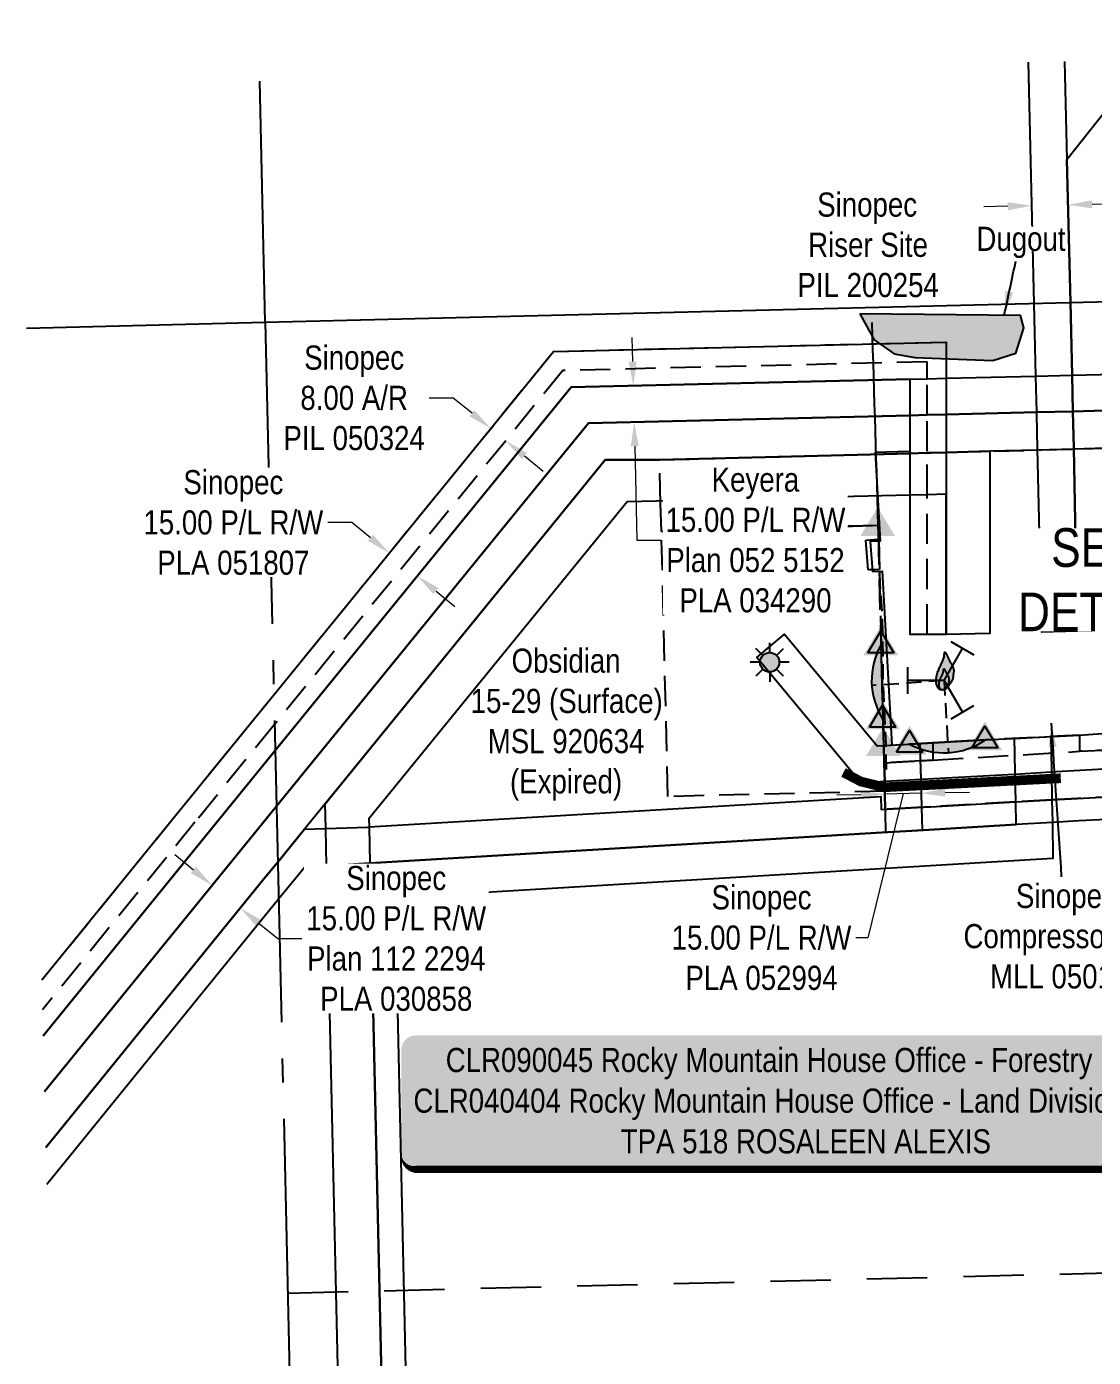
# Model space of a CAD drawing. Extents: x 614752 to 617249, y 5891729 to 5893560.
# Drawn here: x 614752 to 615194, y 5893009 to 5893560 of the extents above; entities that cross this region are included whole.
import ezdxf

# ---------------------------------------------------------------- set-up
doc = ezdxf.new("R2010")
doc.units = 0
doc.header["$LTSCALE"] = 5
doc.header["$PDSIZE"] = 5
for name, pattern in [('foc-ACCESSROAD', [3.75, 2.5, -1.25]), ('foc-LSD', [8, 5, -3]), ('foc-QUARTERLINE', [33, 25, -3, 2, -3]), ('foc-TIELINE', [1.875, 1.25, -0.625]), ('UG_PIPE', [1.875, 1.25, -0.625])]:
    doc.linetypes.add(name, pattern=pattern)
doc.layers.get('Defpoints').update_dxf_attribs({"color": 9})
for name, color, linetype in [('AS-FENCE', 48, 'foc-FENCE'), ('AS-PIPE-UG', 44, 'UG_PIPE'), ('AS-ROADS', 254, 'Continuous'), ('AS-SYMBOL', 7, 'Continuous'), ('C-RW', 13, 'Continuous'), ('C-WS', 13, 'foc-ACCESSROAD'), ('DETAIL-T', 7, 'Continuous'), ('F-AR', 190, 'foc-ACCESSROAD'), ('F-RW', 190, 'Continuous'), ('F-WS', 190, 'foc-ACCESSROAD'), ('F-WS-S', 190, 'Continuous'), ('L-MON', 1, 'Continuous'), ('L-SEC', 7, 'Continuous'), ('L-SECLBL', 7, 'Continuous'), ('L-SECQ', 8, 'foc-QUARTERLINE'), ('L-SECTION-LSD', 7, 'foc-LSD'), ('P-WORKAREA', 113, 'Continuous'), ('P-WORKAREA-H', 111, 'Continuous'), ('T-TIE', 201, 'foc-TIELINE'), ('T-WATER', 160, 'Continuous'), ('T-WATER-H', 133, 'Continuous'), ('T-WATER-T', 170, 'Continuous')]:
    doc.layers.add(name, color=color, linetype=linetype)
for name, color, linetype, lineweight in [('C-RW-T', 13, 'Continuous', 9), ('C-WS-T', 13, 'Continuous', 9), ('F-RW-T', 190, 'Continuous', 9), ('F-WS-T', 190, 'Continuous', 9)]:
    doc.layers.add(name, color=color, linetype=linetype, lineweight=lineweight)
doc.styles.add('80', font='ARIALN.TTF', dxfattribs={"height": 10})
doc.styles.add('80CG', font='ARIALN.TTF', dxfattribs={"height": 10})
doc.styles.add('80L', font='ARIALN.TTF', dxfattribs={"height": 10})
doc.styles.add('foc-LtypeFont', font='ARIALN.TTF', dxfattribs={"height": 7.35})
doc.linetypes.add('foc-FENCE', pattern='A,10,-1,["X",foc-LtypeFont,S=0.2,R=0,X=-0.625,Y=-0.75],-1.24', length=12.24)
doc.dimstyles.new('Compass 5 000', dxfattribs={"dimscale": 5, "dimtxt": 9, "dimasz": 2, "dimexe": 0.2, "dimexo": 0.0625, "dimgap": 0.5, "dimtad": 0, "dimtih": 1, "dimtoh": 1, "dimzin": 0, "dimdsep": 46, "dimtxsty": '80CG', "dimcen": 0.1, "dimse1": 1, "dimse2": 1, "dimclrd": 256, "dimclrt": 256, "dimaunit": 1, "dimadec": 4, "dimazin": 0, "dimtfac": 0.06, "dimtofl": 0, "dimtmove": 0, "dimatfit": 1, "dimfxl": 0.2, "dimtolj": 1, "dimtzin": 0, "dimlwd": -1, "dimarcsym": 0})

# ---------------------------------------------------------------- blocks, each defined once
blk = doc.blocks.new('*U375')
h = blk.add_hatch(color=255)
edge = h.paths.add_edge_path()
edge.add_line((-161.5, -28.5), (161.5, -28.5))
edge.add_arc((161.5, -22.5), 6, 270, 360)
edge.add_line((167.5, -22.5), (167.5, 21))
edge.add_arc((161.5, 21), 6, 0, 90)
edge.add_line((161.5, 27), (-161.5, 27))
edge.add_arc((-161.5, 21), 6, 90, 180)
edge.add_line((-167.5, 21), (-167.5, -22.5))
edge.add_arc((-161.5, -22.5), 6, 180, 270)
at = {"color": 44, "flags": 128}
blk.add_lwpolyline([(-161.5, -28.5, 3, 3, 0), (161.5, -28.5, 3, 3, 0.414214), (167.5, -22.5, 3, 3, 0), (167.5, 21, 3, 0, 0.414214), (161.5, 27, 0, 0, 0), (-161.5, 27, 0, 0, 0.414214), (-167.5, 21, 0, 0, 0), (-167.5, -22.5, 0, 3, 0.414214)], format="xyseb", close=True, dxfattribs=at)
at = {"color": 44, "style": '80'}
blk.add_attdef('ENTER_TEXT_001', (-35.99, -5), '', height=10, dxfattribs=at)
blk = doc.blocks.new('*D386')
at = {"layer": 'C-WS-T', "transparency": 16777216}
for p, q in [((614929.07, 5893405.97), (614919.07, 5893405.97)), ((614936.82, 5893399.65), (614929.07, 5893405.97)), ((614958.53, 5893381.97), (614966.28, 5893375.65))]:
    blk.add_line(p, q, dxfattribs=at)
for points in [[(614937.87, 5893400.94), (614935.77, 5893398.36), (614944.57, 5893393.34)], [(614959.58, 5893383.26), (614957.48, 5893380.67), (614950.78, 5893388.28)]]:
    blk.add_solid(points, dxfattribs=at)
at = {"layer": 'Defpoints', "color": 0, "transparency": 16777216}
for p in [(614944.57, 5893393.34), (614942.7, 5893391.03), (614948.9, 5893385.98)]:
    blk.add_point(p, dxfattribs=at)
at = {"layer": 'C-WS-T', "transparency": 16777216, "insert": (614887.98, 5893405.97), "char_height": 10, "attachment_point": 5, "style": '80CG'}
blk.add_mtext('\\A1;Sinopec\\P8.00 A/R\\PPIL 050324', dxfattribs=at)
blk = doc.blocks.new('*D388')
at = {"layer": 'C-RW-T', "transparency": 16777216}
for p, q in [((614821.4, 5893210.44), (614813.64, 5893216.75)), ((614848.57, 5893188.36), (614856.33, 5893182.06)), ((614856.33, 5893182.06), (614866.33, 5893182.06))]:
    blk.add_line(p, q, dxfattribs=at)
for points in [[(614822.45, 5893211.73), (614820.35, 5893209.15), (614829.16, 5893204.13)], [(614849.62, 5893189.66), (614847.52, 5893187.07), (614840.81, 5893194.67)]]:
    blk.add_solid(points, dxfattribs=at)
at = {"layer": 'Defpoints', "color": 0, "transparency": 16777216}
for p in [(614840.81, 5893194.67), (614779.94, 5893143.56), (614791.58, 5893134.09)]:
    blk.add_point(p, dxfattribs=at)
at = {"layer": 'C-RW-T', "transparency": 16777216, "insert": (614905.42, 5893182.06), "char_height": 10, "attachment_point": 5, "style": '80CG', "bg_fill": 3, "box_fill_scale": 1.1, "bg_fill_color": 256, "bg_fill_true_color": 13158600, "bg_fill_transparency": 0}
blk.add_mtext('\\A1;Sinopec\\P15.00 P/L R/W\\PPlan 112 2294\\PPLA 030858', dxfattribs=at)
blk = doc.blocks.new('*D389')
at = {"layer": 'Defpoints', "color": 0, "transparency": 16777216}
for p in [(615003.63, 5893411.04), (615004.97, 5893411.07), (615005.33, 5893396.08)]:
    blk.add_point(p, dxfattribs=at)
at = {"layer": 'F-RW-T', "transparency": 16777216}
for p, q in [((615003.39, 5893421.03), (615003.15, 5893431.03)), ((615004.23, 5893386.05), (615005.16, 5893347.1)), ((615005.16, 5893347.1), (615015.16, 5893347.1))]:
    blk.add_line(p, q, dxfattribs=at)
for points in [[(615005.05, 5893421.07), (615001.72, 5893420.99), (615003.63, 5893411.04)], [(615005.89, 5893386.09), (615002.56, 5893386.01), (615003.99, 5893396.05)]]:
    blk.add_solid(points, dxfattribs=at)
at = {"layer": 'F-RW-T', "transparency": 16777216, "insert": (615054.24, 5893347.1), "char_height": 10, "attachment_point": 5, "style": '80CG', "bg_fill": 3, "box_fill_scale": 1.1, "bg_fill_color": 256, "bg_fill_true_color": 13158600, "bg_fill_transparency": 0}
blk.add_mtext('\\A1;Keyera\\P15.00 P/L R/W\\PPlan 052 5152\\PPLA 034290', dxfattribs=at)
blk = doc.blocks.new('*D394')
at = {"layer": 'C-RW-T', "transparency": 16777216}
for p, q in [((614887.03, 5893354.36), (614877.03, 5893354.36)), ((614894.78, 5893348.05), (614887.03, 5893354.36)), ((614921.92, 5893325.94), (614929.68, 5893319.62))]:
    blk.add_line(p, q, dxfattribs=at)
for points in [[(614895.83, 5893349.34), (614893.73, 5893346.76), (614902.53, 5893341.73)], [(614922.98, 5893327.23), (614920.87, 5893324.65), (614914.17, 5893332.25)]]:
    blk.add_solid(points, dxfattribs=at)
at = {"layer": 'Defpoints', "color": 0, "transparency": 16777216}
for p in [(614911.21, 5893352.38), (614922.84, 5893342.9), (614902.53, 5893341.73)]:
    blk.add_point(p, dxfattribs=at)
at = {"layer": 'C-RW-T', "transparency": 16777216, "insert": (614837.94, 5893354.36), "char_height": 10, "attachment_point": 5, "style": '80CG', "bg_fill": 3, "box_fill_scale": 1.1, "bg_fill_color": 256, "bg_fill_true_color": 13158600, "bg_fill_transparency": 0}
blk.add_mtext('\\A1;Sinopec\\P15.00 P/L R/W\\PPLA 051807', dxfattribs=at)
blk = doc.blocks.new('*D395')
at = {"layer": 'C-RW-T', "transparency": 16777216}
for p, q in [((615132.87, 5893242.5), (615142.87, 5893242.74)), ((615097.88, 5893241.65), (615087.89, 5893241.41)), ((615115.38, 5893242.08), (615100.85, 5893182.4)), ((615122.88, 5893242.26), (615107.88, 5893241.89)), ((615100.85, 5893182.4), (615095.85, 5893182.4))]:
    blk.add_line(p, q, dxfattribs=at)
for points in [[(615097.84, 5893243.32), (615097.93, 5893239.98), (615107.88, 5893241.89)], [(615132.83, 5893244.17), (615132.91, 5893240.84), (615122.88, 5893242.26)]]:
    blk.add_solid(points, dxfattribs=at)
at = {"layer": 'Defpoints', "color": 0, "transparency": 16777216}
for p in [(615107.84, 5893243.44), (615122.84, 5893243.81), (615107.88, 5893241.89)]:
    blk.add_point(p, dxfattribs=at)
at = {"layer": 'C-RW-T', "transparency": 16777216, "insert": (615056.76, 5893182.4), "char_height": 10, "attachment_point": 5, "style": '80CG'}
blk.add_mtext('\\A1;Sinopec\\P15.00 P/L R/W\\PPLA 052994', dxfattribs=at)
blk = doc.blocks.new('GAS')
h = blk.add_hatch(color=255)
h.dxf.hatch_style = 1
edge = h.paths.add_edge_path()
edge.add_arc((0, 0), 0.9, 0, 360)
for p, q in [((-0.57, 0.57), (-1.14, 1.14)), ((0, 0.81), (0, 1.62)), ((0.57, 0.57), (1.14, 1.14)), ((-0.81, 0), (-1.62, 0)), ((1.62, 0), (0.81, 0)), ((-0.57, -0.57), (-1.14, -1.14)), ((0, -0.81), (0, -1.62)), ((1.14, -1.14), (0.57, -0.57))]:
    blk.add_line(p, q)
blk.add_circle((0, 0), 0.8)
blk = doc.blocks.new('STRIA')
blk.add_hatch(color=255).paths.add_polyline_path([(-0.04, 1.52), (-1.47, -0.87), (1.39, -0.87)])
blk = doc.blocks.new('STRIAA')
blk.add_blockref('STRIA', (0, 0))
blk = doc.blocks.new('STRIB')
at = {"color": 1}
blk.add_solid([(-1.12, -0.67), (-0.04, 1.13), (1.04, -0.67)], dxfattribs=at)
blk = doc.blocks.new('STRIBB')
blk.add_blockref('STRIB', (0, 0))
blk = doc.blocks.new('STRICC')
for name in ['STRIAA', 'STRIBB']:
    blk.add_blockref(name, (0, 0))
blk = doc.blocks.new('fdspike')
blk.add_blockref('STRICC', (0, 0))
blk = doc.blocks.new('TRIA')
blk.add_hatch(color=255).paths.add_polyline_path([(-0.04, 1.52), (-1.47, -0.87), (1.39, -0.87)])
blk = doc.blocks.new('TRIAA')
blk.add_blockref('TRIA', (0, 0))
blk = doc.blocks.new('TRIB')
at = {"color": 1}
blk.add_lwpolyline([(-1.12, -0.67), (-0.04, 1.13), (1.04, -0.67)], close=True, dxfattribs=at)
blk = doc.blocks.new('TRIBB')
blk.add_blockref('TRIB', (0, 0))
blk = doc.blocks.new('TRICC')
for name in ['TRIAA', 'TRIBB']:
    blk.add_blockref(name, (0, 0))
blk = doc.blocks.new('plspike')
blk.add_blockref('TRICC', (0, 0))
blk = doc.blocks.new('*U428')
at = {"color": 72}
blk.add_line((-0.95, -0.55), (0.95, 0.55), dxfattribs=at)
at = {"layer": 'AS-SYMBOL', "color": 72, "flags": 128}
blk.add_lwpolyline([(-1.53, 2.63), (0, 0)], dxfattribs=at)
blk = doc.blocks.new('*U429')
at = {"color": 72}
blk.add_line((0, 1.1), (0, -1.1), dxfattribs=at)
at = {"layer": 'AS-SYMBOL', "color": 72, "flags": 128}
blk.add_lwpolyline([(3.02, 0), (0, 0)], dxfattribs=at)
blk = doc.blocks.new('*U430')
at = {"color": 72}
blk.add_line((0.95, -0.55), (-0.95, 0.55), dxfattribs=at)
at = {"layer": 'AS-SYMBOL', "color": 72, "flags": 128}
blk.add_lwpolyline([(-1.54, -2.65), (0, 0)], dxfattribs=at)
blk = doc.blocks.new('*D415')
at = {"layer": 'C-RW-T', "transparency": 16777216}
for p, q in [((615158.79, 5893485.38), (615148.79, 5893485.14)), ((615193.73, 5893486.21), (615203.72, 5893486.44))]:
    blk.add_line(p, q, dxfattribs=at)
for points in [[(615158.75, 5893487.04), (615158.83, 5893483.71), (615168.79, 5893485.62)], [(615193.69, 5893487.87), (615193.77, 5893484.54), (615183.73, 5893485.97)]]:
    blk.add_solid(points, dxfattribs=at)
at = {"layer": 'Defpoints', "color": 0, "transparency": 16777216}
for p in [(615167.58, 5893536.67), (615182.52, 5893537.02), (615168.79, 5893485.62)]:
    blk.add_point(p, dxfattribs=at)
at = {"layer": 'C-RW-T', "transparency": 16777216, "insert": (615242.81, 5893486.44), "char_height": 10, "attachment_point": 5, "style": '80CG', "bg_fill": 3, "box_fill_scale": 1.1, "bg_fill_color": 256, "bg_fill_true_color": 13158600, "bg_fill_transparency": 0}
blk.add_mtext('\\A1;Sinopec\\P15.00 P/L R/W\\PPlan 072 2759\\PPLA 053245', dxfattribs=at)
blk = doc.blocks.new('FLARE')
h = blk.add_hatch(color=255)
h.dxf.hatch_style = 1
h.paths.add_polyline_path([(0.16, 2.41, 0.114147), (0.13, 2.43), (0.11, 2.44, 0.261551), (0.01, 2.42), (0, 2.41, 0.131268), (-0.03, 2.37), (-0.04, 2.35, 0.041497), (-0.05, 2.33), (-0.05, 2.29, 0.015174), (-0.05, 2.29), (-0.06, 2.24, 0.004376), (-0.06, 2.24), (-0.07, 2.18), (-0.08, 2.11), (-0.09, 2.05), (-0.1, 1.98), (-0.12, 1.91), (-0.14, 1.83), (-0.17, 1.76), (-0.19, 1.68), (-0.22, 1.61), (-0.26, 1.53), (-0.29, 1.46), (-0.32, 1.39), (-0.36, 1.32), (-0.39, 1.25, 0.000505), (-0.39, 1.25), (-0.43, 1.18, 0.002398), (-0.43, 1.18), (-0.46, 1.1, 0.004177), (-0.46, 1.1), (-0.5, 1.03, 0.005735), (-0.5, 1.03), (-0.53, 0.95, 0.006994), (-0.53, 0.95), (-0.56, 0.87, 0.00791), (-0.57, 0.87), (-0.6, 0.78, 0.008323), (-0.6, 0.78), (-0.63, 0.69, 0.008095), (-0.63, 0.68), (-0.66, 0.59, 0.008067), (-0.66, 0.59), (-0.68, 0.49, 0.008387), (-0.68, 0.49), (-0.7, 0.39, 0.009056), (-0.71, 0.38), (-0.72, 0.28, 0.010123), (-0.72, 0.28), (-0.74, 0.18, 0.011689), (-0.74, 0.18), (-0.75, 0.08, 0.013925), (-0.75, 0.08), (-0.75, -0.02, 0.016488), (-0.75, -0.02), (-0.75, -0.11, 0.017255), (-0.75, -0.12), (-0.74, -0.2, 0.01735), (-0.74, -0.2), (-0.73, -0.28, 0.017311), (-0.73, -0.29), (-0.71, -0.36, 0.01715), (-0.71, -0.36), (-0.69, -0.43, 0.016886), (-0.69, -0.44), (-0.66, -0.5, 0.016546), (-0.66, -0.5), (-0.63, -0.56, 0.016164), (-0.63, -0.56), (-0.6, -0.61, 0.016329), (-0.6, -0.62), (-0.57, -0.66, 0.018828), (-0.57, -0.67), (-0.54, -0.71, 0.022087), (-0.53, -0.71), (-0.5, -0.75, 0.025345), (-0.49, -0.76), (-0.46, -0.78, 0.028234), (-0.45, -0.79), (-0.42, -0.82, 0.030298), (-0.41, -0.82), (-0.37, -0.84, 0.031129), (-0.36, -0.85), (-0.32, -0.86, 0.030544), (-0.31, -0.87), (-0.27, -0.88, 0.028465), (-0.26, -0.88), (-0.22, -0.89, 0.025311), (-0.21, -0.89), (-0.16, -0.89, 0.02283), (-0.15, -0.89), (-0.11, -0.89, 0.021226), (-0.1, -0.89), (-0.05, -0.88, 0.020401), (-0.04, -0.88), (0, -0.87, 0.020299), (0.01, -0.87), (0.05, -0.85, 0.020911), (0.06, -0.85), (0.11, -0.83, 0.022277), (0.11, -0.83), (0.15, -0.81, 0.023712), (0.16, -0.8), (0.2, -0.78, 0.022408), (0.21, -0.78), (0.24, -0.75, 0.01993), (0.25, -0.74), (0.28, -0.72, 0.017146), (0.28, -0.71), (0.31, -0.68, 0.014211), (0.32, -0.68), (0.35, -0.64, 0.011221), (0.35, -0.64), (0.37, -0.61, 0.008212), (0.38, -0.61), (0.4, -0.57, 0.005172), (0.4, -0.57), (0.42, -0.54, 0.002523), (0.43, -0.54), (0.45, -0.5, 0.001671), (0.45, -0.5), (0.47, -0.47, 0.001229), (0.47, -0.47), (0.49, -0.44, 0.00075), (0.49, -0.44), (0.51, -0.41, 0.00026), (0.51, -0.41), (0.54, -0.37), (0.56, -0.34), (0.58, -0.3), (0.61, -0.27), (0.63, -0.23, 0.001311), (0.63, -0.23), (0.66, -0.19, 0.003726), (0.66, -0.19), (0.69, -0.15, 0.006065), (0.69, -0.14), (0.72, -0.1, 0.008452), (0.72, -0.1), (0.74, -0.05, 0.010991), (0.75, -0.05), (0.77, 0, 0.013767), (0.77, 0), (0.79, 0.05, 0.016839), (0.8, 0.05), (0.81, 0.1, 0.019104), (0.82, 0.11), (0.83, 0.15, 0.016987), (0.83, 0.16), (0.84, 0.21, 0.013636), (0.84, 0.21), (0.85, 0.26, 0.010244), (0.85, 0.27), (0.86, 0.31, 0.006846), (0.86, 0.32), (0.86, 0.37, 0.003419), (0.86, 0.37), (0.86, 0.41), (0.87, 0.46), (0.87, 0.5), (0.88, 0.54), (0.88, 0.59), (0.89, 0.63, 0.001278), (0.89, 0.63), (0.89, 0.67, 0.004735), (0.89, 0.67), (0.9, 0.71, 0.008354), (0.9, 0.72), (0.9, 0.76, 0.012059), (0.9, 0.76), (0.9, 0.8, 0.015712), (0.9, 0.81), (0.9, 0.85, 0.018457), (0.9, 0.85), (0.9, 0.89, 0.018102), (0.9, 0.9), (0.89, 0.94, 0.016533), (0.89, 0.95), (0.88, 0.99, 0.014576), (0.88, 0.99), (0.87, 1.03, 0.012435), (0.86, 1.04), (0.85, 1.08, 0.010283), (0.85, 1.09), (0.83, 1.13, 0.00824), (0.83, 1.13), (0.81, 1.18, 0.00638), (0.81, 1.18), (0.78, 1.23, 0.004735), (0.78, 1.23), (0.76, 1.29, 0.003388), (0.75, 1.29), (0.73, 1.34, 0.002345), (0.73, 1.34), (0.7, 1.4, 0.001492), (0.7, 1.4), (0.67, 1.46, 0.000746), (0.67, 1.46), (0.63, 1.51), (0.6, 1.57), (0.57, 1.62), (0.55, 1.68), (0.52, 1.73), (0.49, 1.78), (0.47, 1.83), (0.45, 1.87), (0.42, 1.92), (0.4, 1.97), (0.38, 2.02), (0.35, 2.08, 0.000332), (0.35, 2.08), (0.33, 2.13, 0.001849), (0.33, 2.13), (0.3, 2.19, 0.0038), (0.3, 2.19), (0.27, 2.24, 0.006473), (0.27, 2.24), (0.25, 2.29, 0.010865), (0.24, 2.3), (0.22, 2.34, 0.019524), (0.22, 2.34), (0.19, 2.38, 0.041077), (0.18, 2.39)])
at = {"color": 48, "flags": 128}
for points in [[(0.11, -0.72), (0.07, -0.74), (0.03, -0.76), (-0.02, -0.77), (-0.07, -0.78), (-0.11, -0.79), (-0.16, -0.79), (-0.2, -0.79), (-0.25, -0.78), (-0.29, -0.77), (-0.32, -0.76), (-0.36, -0.74), (-0.4, -0.71), (-0.43, -0.68), (-0.46, -0.65), (-0.49, -0.61), (-0.52, -0.56), (-0.54, -0.51), (-0.57, -0.46), (-0.59, -0.4), (-0.61, -0.33), (-0.63, -0.26), (-0.64, -0.19), (-0.65, -0.11), (-0.65, -0.02), (-0.65, 0.07), (-0.64, 0.17), (-0.63, 0.27), (-0.61, 0.36), (-0.58, 0.46), (-0.56, 0.56), (-0.53, 0.66), (-0.5, 0.75), (-0.47, 0.83), (-0.44, 0.91), (-0.41, 0.99), (-0.37, 1.06), (-0.34, 1.13), (-0.3, 1.2), (-0.27, 1.27), (-0.23, 1.34), (-0.2, 1.42), (-0.16, 1.49), (-0.13, 1.57), (-0.1, 1.65), (-0.07, 1.73), (-0.04, 1.8), (-0.02, 1.88), (0, 1.96), (0.01, 2.03), (0.02, 2.1), (0.03, 2.17), (0.04, 2.22), (0.05, 2.27), (0.05, 2.31), (0.06, 2.34), (0.08, 2.35), (0.09, 2.34), (0.11, 2.32), (0.13, 2.29), (0.16, 2.25), (0.18, 2.2), (0.21, 2.14), (0.24, 2.09), (0.26, 2.03), (0.29, 1.98), (0.31, 1.93), (0.33, 1.88), (0.36, 1.83), (0.38, 1.78), (0.41, 1.73), (0.43, 1.68), (0.46, 1.63), (0.49, 1.58), (0.52, 1.52), (0.55, 1.47), (0.58, 1.41), (0.61, 1.35), (0.64, 1.3), (0.67, 1.24), (0.69, 1.19), (0.72, 1.14), (0.74, 1.09), (0.75, 1.05), (0.77, 1), (0.78, 0.96), (0.79, 0.92), (0.8, 0.88), (0.8, 0.84), (0.8, 0.8), (0.8, 0.76), (0.8, 0.72), (0.79, 0.68), (0.79, 0.64), (0.78, 0.6), (0.78, 0.56), (0.77, 0.51), (0.77, 0.47), (0.76, 0.42), (0.76, 0.37), (0.76, 0.33), (0.75, 0.28), (0.74, 0.23), (0.73, 0.18), (0.72, 0.13), (0.7, 0.09), (0.68, 0.04), (0.66, 0), (0.63, -0.05), (0.61, -0.09), (0.58, -0.13), (0.55, -0.17), (0.53, -0.21), (0.5, -0.25), (0.48, -0.28), (0.45, -0.32), (0.43, -0.35), (0.41, -0.38), (0.39, -0.42), (0.37, -0.45), (0.34, -0.48), (0.32, -0.51), (0.3, -0.55), (0.27, -0.58), (0.24, -0.61), (0.21, -0.64), (0.18, -0.67), (0.15, -0.7)], [(0.02, -0.75), (-0.01, -0.76), (-0.03, -0.77), (-0.05, -0.78), (-0.08, -0.78), (-0.11, -0.79), (-0.13, -0.79), (-0.16, -0.79), (-0.18, -0.78), (-0.2, -0.78), (-0.23, -0.77), (-0.25, -0.76), (-0.26, -0.74), (-0.28, -0.73), (-0.3, -0.71), (-0.32, -0.69), (-0.33, -0.66), (-0.35, -0.63), (-0.36, -0.6), (-0.37, -0.57), (-0.39, -0.53), (-0.4, -0.49), (-0.4, -0.45), (-0.41, -0.41), (-0.41, -0.36), (-0.41, -0.31), (-0.4, -0.25), (-0.39, -0.2), (-0.38, -0.14), (-0.37, -0.09), (-0.36, -0.03), (-0.34, 0.02), (-0.32, 0.07), (-0.31, 0.12), (-0.29, 0.16), (-0.27, 0.21), (-0.25, 0.25), (-0.23, 0.29), (-0.21, 0.33), (-0.19, 0.37), (-0.17, 0.41), (-0.15, 0.45), (-0.14, 0.49), (-0.12, 0.53), (-0.1, 0.58), (-0.08, 0.62), (-0.07, 0.66), (-0.06, 0.71), (-0.05, 0.75), (-0.04, 0.79), (-0.03, 0.83), (-0.03, 0.87), (-0.02, 0.9), (-0.02, 0.93), (-0.01, 0.95), (-0.01, 0.96), (0, 0.97), (0.01, 0.96), (0.02, 0.95), (0.03, 0.94), (0.04, 0.91), (0.06, 0.88), (0.07, 0.86), (0.09, 0.82), (0.1, 0.79), (0.12, 0.76), (0.13, 0.74), (0.14, 0.71), (0.16, 0.68), (0.17, 0.65), (0.18, 0.63), (0.2, 0.6), (0.21, 0.57), (0.23, 0.54), (0.25, 0.51), (0.26, 0.47), (0.28, 0.44), (0.3, 0.41), (0.31, 0.38), (0.33, 0.35), (0.34, 0.32), (0.36, 0.29), (0.37, 0.27), (0.38, 0.24), (0.39, 0.22), (0.39, 0.19), (0.4, 0.17), (0.4, 0.15), (0.41, 0.13), (0.41, 0.1), (0.41, 0.08), (0.4, 0.06), (0.4, 0.04), (0.4, 0.01), (0.39, -0.01), (0.39, -0.03), (0.39, -0.06), (0.39, -0.08), (0.38, -0.11), (0.38, -0.14), (0.38, -0.16), (0.38, -0.19), (0.37, -0.22), (0.37, -0.24), (0.36, -0.27), (0.35, -0.3), (0.34, -0.32), (0.32, -0.35), (0.31, -0.37), (0.3, -0.4), (0.28, -0.42), (0.27, -0.44), (0.25, -0.46), (0.24, -0.48), (0.22, -0.5), (0.21, -0.52), (0.2, -0.54), (0.19, -0.56), (0.17, -0.58), (0.16, -0.6), (0.15, -0.61), (0.14, -0.63), (0.12, -0.65), (0.11, -0.67), (0.09, -0.69), (0.08, -0.7), (0.06, -0.72), (0.04, -0.74)]]:
    blk.add_lwpolyline(points, close=True, dxfattribs=at)

msp = doc.modelspace()

# ---------------------------------------------------------------- hatches: boundary and pattern name
at = {"layer": 'P-WORKAREA-H'}
h = msp.add_hatch(color=256, dxfattribs=at)
h.dxf.hatch_style = 1
edge = h.paths.add_edge_path()
edge.add_line((615107.122, 5893272.786), (615106.338, 5893303.882))
edge.add_arc((615132.362, 5893288.98), 29.989, 150.20403, 212.68457)
h = msp.add_hatch(color=256, dxfattribs=at)
h.dxf.hatch_style = 1
edge = h.paths.add_edge_path()
edge.add_arc((615132.362, 5893288.98), 29.989, 241.53943, 304.9217)
edge.add_line((615149.529, 5893264.391), (615118.071, 5893262.616))
at = {"layer": 'T-WATER-H'}
h = msp.add_hatch(color=256, dxfattribs=at)
h.dxf.hatch_style = 1
h.paths.add_polyline_path([(615097.525, 5893440.903), (615103.41, 5893430.125), (615111.75, 5893424.287), (615120.269, 5893422.691), (615152.6, 5893421.496), (615162.135, 5893424.476), (615165.377, 5893435.076), (615163.999, 5893440.175)])

# ---------------------------------------------------------------- linework, layer by layer
at = {"layer": 'AS-FENCE', "flags": 128}
msp.add_lwpolyline([(615117.967, 5893383.868), (615103.89, 5893383.437), (615105.97, 5893346.738), (615101.721, 5893346.483), (615102.673, 5893334.078), (615106.721, 5893334.203), (615110.748, 5893262.243)], dxfattribs=at)
at = {"layer": 'AS-PIPE-UG', "flags": 128}
msp.add_lwpolyline([(615105.529, 5893333.219), (615106.785, 5893314.598), (615107.054, 5893290.012), (615108.276, 5893262.365), (615108.335, 5893249.935)], dxfattribs=at)
at = {"layer": 'AS-ROADS', "const_width": 3.998, "flags": 128}
msp.add_lwpolyline([(615180.729, 5893248.467), (615107.654, 5893244.721), (615097.939, 5893247.092), (615090.707, 5893250.881)], dxfattribs=at)
at = {"layer": 'C-RW', "flags": 128}
msp.add_lwpolyline([(615239.493, 5893546.813), (615233.781, 5893539.636), (615224.27, 5893527.602), (615201.085, 5893498.374), (615202.32, 5893445.902), (615203.028, 5893415.804), (615203.38, 5893400.817), (615203.733, 5893385.799), (615205.522, 5893309.754), (615187.516, 5893309.331), (615186.098, 5893385.389), (615185.762, 5893400.397), (615185.426, 5893415.389), (615184.725, 5893445.472), (615183.215, 5893504.825), (615212.312, 5893541.506), (615216.068, 5893546.241)], dxfattribs=at)
at = {"layer": 'C-RW'}
for points in [[(615182.337, 5893545.416), (615183.217, 5893504.819), (615184.727, 5893445.466), (615185.428, 5893415.383), (615185.764, 5893400.391), (615186.1, 5893385.383), (615187.518, 5893309.325), (615172.832, 5893308.98), (615171.14, 5893384.997), (615170.771, 5893399.212), (615170.796, 5893400.037), (615170.457, 5893415.031), (615169.747, 5893445.1), (615167.378, 5893545.051)], [(614758.642, 5893164.931), (614815.826, 5893235.293), (614843.634, 5893269.428), (614854.735, 5893283.057), (614970.574, 5893425.258), (615133.314, 5893429.154), (615133.314, 5893414.14), (615133.315, 5893399.145), (615133.316, 5893384.098), (615133.317, 5893366.083), (615133.319, 5893308.05), (615125.315, 5893308.05), (615118.311, 5893308.049), (615118.309, 5893365.726), (615118.308, 5893383.741), (615118.307, 5893398.789), (615118.306, 5893413.783), (614977.844, 5893410.42), (614855.27, 5893259.949), (614827.468, 5893225.821), (614759.191, 5893141.81)], [(614759.74, 5893118.703), (614839.104, 5893216.369), (614855.805, 5893236.864), (614972.654, 5893380.39), (614985.117, 5893395.596), (615118.307, 5893398.789), (615125.311, 5893398.954), (615133.315, 5893399.145), (615170.797, 5893400.044), (615185.763, 5893400.394), (615203.38, 5893400.917)], [(615203.746, 5893385.349), (615186.11, 5893384.837), (615171.153, 5893384.42), (615151.327, 5893383.903), (615133.316, 5893383.434), (615125.312, 5893383.225), (615118.308, 5893383.043), (615014.457, 5893380.338), (614992.005, 5893380.338), (614984.271, 5893370.89), (614875.958, 5893237.853), (614867.441, 5893227.387), (614856.339, 5893213.762), (614850.745, 5893206.895), (614760.289, 5893095.581)], [(614889.045, 5892657.347), (614876.536, 5893212.19), (614876.187, 5893227.674), (614875.958, 5893237.853), (614984.28, 5893370.869), (614992.005, 5893380.338), (615014.457, 5893380.338), (615118.308, 5893383.043), (615125.312, 5893383.225), (615133.316, 5893383.434), (615151.327, 5893383.903), (615151.33, 5893308.474), (615133.319, 5893308.05), (615133.317, 5893366.083), (615125.313, 5893365.893), (615118.309, 5893365.726), (615013.152, 5893363.225), (615001.067, 5893362.945), (614894.113, 5893231.625), (614894.189, 5893228.281), (614894.527, 5893213.267), (614907.584, 5892634.068)], [(614909.829, 5892534.466), (614909.533, 5892547.619), (614909.196, 5892562.575), (614907.584, 5892634.069), (614894.527, 5893213.267), (615106.549, 5893225.954), (615121.532, 5893226.85), (615162.249, 5893229.288), (615162.08, 5893238.657), (615161.866, 5893250.434), (615161.717, 5893258.68), (615161.603, 5893264.992), (615176.593, 5893265.739), (615176.705, 5893259.545), (615176.855, 5893251.269), (615177.067, 5893239.522), (615177.236, 5893230.154), (615177.507, 5893215.176), (614914.831, 5893199.453), (614905.071, 5893188.859), (614917.573, 5892634.314), (614919.158, 5892563.997), (614919.495, 5892549.03), (614919.818, 5892534.714)], [(614760.289, 5893095.581), (614850.745, 5893206.895), (614856.339, 5893213.762), (614867.441, 5893227.387), (614876.187, 5893227.674), (614893.631, 5893228.248), (614894.188, 5893228.281), (615106.184, 5893240.968), (615106.317, 5893235.49), (615121.302, 5893236.318), (615126.877, 5893236.626), (615162.08, 5893238.657), (615177.067, 5893239.522), (615187.704, 5893240.135), (615207.677, 5893241.134)], [(615208.156, 5893231.784), (615188.196, 5893230.785), (615177.236, 5893230.154), (615162.249, 5893229.288), (615121.532, 5893226.85), (615106.549, 5893225.954), (614894.527, 5893213.267), (614876.536, 5893212.19), (614867.502, 5893211.65), (614856.696, 5893198.353), (614760.655, 5893080.165)]]:
    msp.add_lwpolyline(points, dxfattribs=at)
msp.add_lwpolyline([(615123.249, 5893226.944), (615108.266, 5893226.048), (615107.921, 5893243.076), (615107.804, 5893247.043), (615107.575, 5893254.806), (615107.393, 5893262.032), (615122.377, 5893262.858), (615122.533, 5893256.426), (615122.732, 5893248.252), (615123.019, 5893236.412), (615123.249, 5893226.944)], close=True, dxfattribs=at)
at = {"layer": 'C-WS'}
for points in [[(614758.642, 5893164.931), (614815.826, 5893235.293), (614843.634, 5893269.427), (614854.736, 5893283.05), (614970.574, 5893425.258), (615133.314, 5893429.154), (615133.314, 5893414.14), (615133.315, 5893399.139), (615133.316, 5893384.098), (615133.317, 5893366.083), (615133.319, 5893308.05), (615125.315, 5893308.049), (615125.313, 5893365.893), (615125.312, 5893383.908), (615125.311, 5893398.949), (615125.311, 5893413.949), (615125.31, 5893420.956), (614974.451, 5893417.344), (614855.021, 5893270.725), (614822.035, 5893230.24), (614758.935, 5893152.599)], [(615208.337, 5893260.652), (615188.647, 5893259.621), (615188.626, 5893266.338), (615149.484, 5893264.389), (615127.76, 5893263.162), (615127.775, 5893255.97), (615122.844, 5893255.686), (615107.575, 5893254.806), (615107.393, 5893262.032), (615105.095, 5893353.175), (615015.296, 5893350.639), (615014.949, 5893362.331), (615014.457, 5893380.338), (615120.043, 5893383.088), (615127.047, 5893383.27), (615135.05, 5893383.479), (615153.061, 5893383.948), (615172.873, 5893384.465), (615187.831, 5893384.885), (615205.464, 5893385.399)]]:
    msp.add_lwpolyline(points, dxfattribs=at)
msp.add_lwpolyline([(615103.784, 5893334.863), (615100.893, 5893334.747), (615099.936, 5893347.136), (615103.461, 5893347.312), (615105.316, 5893347.404), (615105.651, 5893334.937), (615103.784, 5893334.863)], close=True, dxfattribs=at)
at = {"layer": 'F-AR'}
msp.add_lwpolyline([(615121.302, 5893236.318), (615108.035, 5893235.583), (615107.575, 5893254.806), (615122.552, 5893255.669), (615127.775, 5893255.97), (615188.647, 5893259.621), (615208.337, 5893260.652), (615397.145, 5893271.746), (615397.145, 5893263.421), (615397.145, 5893251.699), (615207.677, 5893241.134), (615187.704, 5893240.135), (615177.067, 5893239.522), (615162.08, 5893238.657), (615126.877, 5893236.626), (615121.302, 5893236.318)], close=True, dxfattribs=at)
at = {"layer": 'F-RW'}
for points in [[(614759.191, 5893141.81), (614827.468, 5893225.821), (614855.27, 5893259.949), (614977.844, 5893410.42), (615118.307, 5893413.782), (615125.311, 5893413.95), (615133.314, 5893414.141), (615170.457, 5893415.031), (615185.428, 5893415.383), (615203.03, 5893415.798)], [(615203.379, 5893400.923), (615185.763, 5893400.394), (615170.797, 5893400.044), (615133.315, 5893399.144), (615125.311, 5893398.955), (615118.307, 5893398.787), (614985.117, 5893395.596), (614972.667, 5893380.361), (614855.805, 5893236.864), (614839.104, 5893216.369), (614759.74, 5893118.703)], [(615397.564, 5893263.445), (615178.854, 5893251.062), (615163.866, 5893250.215), (615123.016, 5893247.903), (615108.033, 5893247.056), (615098.005, 5893246.488), (615054.793, 5893298.529), (615066.328, 5893308.107), (615104.711, 5893261.886), (615107.393, 5893262.032), (615118.279, 5893262.627), (615149.529, 5893264.391), (615188.626, 5893266.338), (615208.598, 5893267.767)]]:
    msp.add_lwpolyline(points, dxfattribs=at)
at = {"layer": 'F-WS'}
msp.add_lwpolyline([(615107.921, 5893243.076), (615017.961, 5893240.892), (615015.296, 5893350.639), (615105.095, 5893353.175), (615107.393, 5893262.032), (615107.575, 5893254.806), (615107.921, 5893243.076)], close=True, dxfattribs=at)
at = {"layer": 'L-SEC'}
for p, q in [((614851.165, 5893437.329), (615655.85, 5893456.999)), ((614752.291, 5893434.909), (614851.165, 5893437.329))]:
    msp.add_line(p, q, dxfattribs=at)
at = {"layer": 'L-SECQ'}
for q in [(614848.863, 5893537.265), (614869.083, 5892663.124)]:
    msp.add_line((614851.165, 5893437.329), q, dxfattribs=at)
at = {"layer": 'L-SECTION-LSD'}
msp.add_line((614860.471, 5893035.229), (615665.257, 5893054.964), dxfattribs=at)
at = {"layer": 'P-WORKAREA'}
for points in [[(615107.122, 5893272.786), (615106.338, 5893303.882, 0.2795839)], [(615118.071, 5893262.616, 0.2838307), (615149.529, 5893264.391)]]:
    msp.add_lwpolyline(points, format="xyb", close=True, dxfattribs=at)
at = {"layer": 'T-TIE', "flags": 128}
for points in [[(615132.362, 5893288.98), (615102.45, 5893286.84)], [(615132.362, 5893288.98), (615134.158, 5893259.045)]]:
    msp.add_lwpolyline(points, dxfattribs=at)
at = {"layer": 'T-WATER', "flags": 128}
msp.add_lwpolyline([(615097.525, 5893440.903), (615103.41, 5893430.125), (615111.75, 5893424.287), (615120.269, 5893422.691), (615152.6, 5893421.496), (615162.135, 5893424.476), (615165.377, 5893435.076), (615163.999, 5893440.175)], close=True, dxfattribs=at)

# ---------------------------------------------------------------- block references
at = {"layer": 'AS-SYMBOL', "xscale": 4.99810855, "yscale": 4.99810855, "zscale": 4.99810855}
for name, p in [('*U430', (615140.06, 5893302.22)), ('FLARE', (615132.362, 5893288.98)), ('*U429', (615117.237, 5893288.989)), ('*U428', (615140.018, 5893275.853))]:
    msp.add_blockref(name, p, dxfattribs=at)
at = {"layer": 'L-MON', "xscale": 4.99810855, "yscale": 4.99810855, "zscale": 4.99810855}
for name, p in [('fdspike', (615105.095, 5893353.175)), ('plspike', (615106.335, 5893303.795)), ('plspike', (615107.115, 5893273.021)), ('plspike', (615118.279, 5893262.627)), ('plspike', (615149.484, 5893264.389)), ('fdspike', (615107.393, 5893262.032))]:
    msp.add_blockref(name, p, dxfattribs=at)
at = {"layer": 'L-SECLBL'}
ref = msp.add_blockref('*U375', (615074.97, 5893114.926), dxfattribs=dict(at, xscale=0.99962171, yscale=0.99962171, zscale=0.99962171))
ref.add_attrib('ENTER_TEXT_001', 'CLR090045 Rocky Mountain House Office - Forestry Dept.', (614925.927, 5893126.762), dxfattribs={"layer": '0', "color": 44, "height": 9.99622, "style": '80'})
ref.add_attrib('ENTER_TEXT_002', 'CLR040404 Rocky Mountain House Office - Land Division Dept.', (614912.552, 5893109.925), dxfattribs={"layer": '0', "color": 44, "height": 9.99622, "style": '80'})
ref.add_attrib('ENTER_TEXT_003', 'TPA 518 ROSALEEN ALEXIS', (614998.431, 5893093.087), dxfattribs={"layer": '0', "color": 44, "height": 9.99622, "style": '80'})

# ---------------------------------------------------------------- texts
at = {"layer": 'C-WS-T', "char_height": 9.99622, "attachment_point": 1, "style": '80L'}
for s, width, insert in [('\\pi8.6935;Sinopec\\P\\pi4.9432;Riser Site\\P\\pi0.50078;PIL 200254', 58.14229, (615071.131, 5893491.088)), ('\\pi22.077;Sinopec\\P\\pi0.33879;Compressor Site\\P\\pi11.327;MLL 050180', 84.909, (615140.088, 5893204.732))]:
    msp.add_mtext_dynamic_manual_height_columns(s, width=width, gutter_width=50, heights=[0], dxfattribs=dict(at, insert=insert))

# ---------------------------------------------------------------- dimensions: what is measured, and where the dimension line sits
at = {"layer": 'C-RW-T'}
dim = msp.add_linear_dim(base=(615107.882, 5893241.894), p1=(615122.84, 5893243.808), p2=(615107.844, 5893243.443), angle=181.3933, text='Sinopec\\P15.00 P/L R/W\\PPLA 052994', dimstyle='Compass 5 000', override={"dimtmove": 1}, dxfattribs=at)
dim.commit()
dim.dimension.update_dxf_attribs({"geometry": '*D395', "text_midpoint": (615093.349, 5893182.399), "dimtype": 161})

# ---------------------------------------------------------------- leaders
at = {"layer": 'C-WS-T', "path_type": 1}
for points in [[(615105.316, 5893347.404), (615102.585, 5893437.309)], [(615176.722, 5893271.317), (615180.957, 5893207.592)]]:
    msp.add_leader(points, dimstyle='Compass 5 000', override={"dimgap": 0.5, "dimtad": 0}, dxfattribs=at)

# ---------------------------------------------------------------- next in the draw order: texts
at = {"layer": 'DETAIL-T', "color": 3, "insert": (615195.073, 5893330.707), "char_height": 15.9939, "width": 63.61205, "attachment_point": 5, "style": '80CG', "bg_fill": 3, "box_fill_scale": 1, "bg_fill_color": 256, "bg_fill_transparency": 0}
msp.add_mtext('SEE\\PDETAIL ', dxfattribs=at)

# ---------------------------------------------------------------- next in the draw order: dimensions: what is measured, and where the dimension line sits
at = {"layer": 'C-RW-T'}
for base, p1, p2, angle, text, picture, middle in [((615168.787, 5893485.615), (615182.519, 5893537.024), (615167.577, 5893536.669), 181.35778, 'Sinopec\\P15.00 P/L R/W\\PPlan 072 2759\\PPLA 053245', '*D415', (615242.809, 5893486.443)), ((614840.81, 5893194.669), (614779.937, 5893143.558), (614791.584, 5893134.093), 320.90189, 'Sinopec\\P15.00 P/L R/W\\PPlan 112 2294\\PPLA 030858', '*D388', (614905.417, 5893182.056))]:
    dim = msp.add_linear_dim(base=base, p1=p1, p2=p2, angle=angle, text=text, dimstyle='Compass 5 000', override={"dimtfill": 1}, dxfattribs=at)
    dim.commit()
    dim.dimension.update_dxf_attribs({"geometry": picture, "text_midpoint": middle, "dimtype": 161})
dim = msp.add_aligned_dim(p1=(614922.843, 5893342.901), p2=(614911.207, 5893352.38), distance=13.734, text='Sinopec\\P15.00 P/L R/W\\PPLA 051807', dimstyle='Compass 5 000', override={"dimtfill": 1}, dxfattribs=at)
dim.commit()
dim.dimension.update_dxf_attribs({"geometry": '*D394', "text_midpoint": (614837.941, 5893354.364)})
at = {"layer": 'F-RW-T'}
dim = msp.add_linear_dim(base=(615003.627, 5893411.037), p1=(615005.329, 5893396.081), p2=(615004.971, 5893411.069), angle=91.37115, text='Keyera\\P15.00 P/L R/W\\PPlan 052 5152\\PPLA 034290', dimstyle='Compass 5 000', override={"dimtfill": 1}, dxfattribs=at)
dim.commit()
dim.dimension.update_dxf_attribs({"geometry": '*D389', "text_midpoint": (615054.244, 5893347.095), "dimtype": 161})

# ---------------------------------------------------------------- next in the draw order: block references
at = {"layer": 'F-WS-S', "xscale": 4.99810855, "yscale": 4.99810855, "zscale": 4.99810855}
msp.add_blockref('GAS', (615060.132, 5893296.513), dxfattribs=at)

# ---------------------------------------------------------------- next in the draw order: texts
at = {"layer": 'F-WS-T', "insert": (614932.639, 5893302.164), "char_height": 9.99622, "attachment_point": 1, "style": '80L'}
msp.add_mtext_dynamic_manual_height_columns('\\pi20.546;Obsidian\\P\\pi3.6356;15-29 (Surface)\\P\\pi10.693;MSL 920634\\P\\pi19.922;(Expired)', width=84.909, gutter_width=50, heights=[0], dxfattribs=at)
at = {"layer": 'T-WATER-T', "insert": (615145.792, 5893476.904), "char_height": 9.9962, "attachment_point": 1, "style": '80L', "bg_fill": 3, "box_fill_scale": 1, "bg_fill_color": 256, "bg_fill_transparency": 0}
msp.add_mtext_dynamic_manual_height_columns('Dugout', width=27.92316, gutter_width=50, heights=[0], dxfattribs=at)

# ---------------------------------------------------------------- next in the draw order: dimensions: what is measured, and where the dimension line sits
at = {"layer": 'C-WS-T'}
dim = msp.add_aligned_dim(p1=(614948.902, 5893385.978), p2=(614942.696, 5893391.034), distance=-2.97, text='Sinopec\\P8.00 A/R\\PPIL 050324', dimstyle='Compass 5 000', dxfattribs=at)
dim.commit()
dim.dimension.update_dxf_attribs({"geometry": '*D386', "text_midpoint": (614887.984, 5893405.968)})

# ---------------------------------------------------------------- next in the draw order: leaders
at = {"layer": 'T-WATER-T', "path_type": 1}
msp.add_leader([(615157.304, 5893440.248), (615162.112, 5893462.669)], dimstyle='Compass 5 000', override={"dimgap": 0.5, "dimtad": 0}, dxfattribs=at)

doc.saveas('drawing.dxf')
